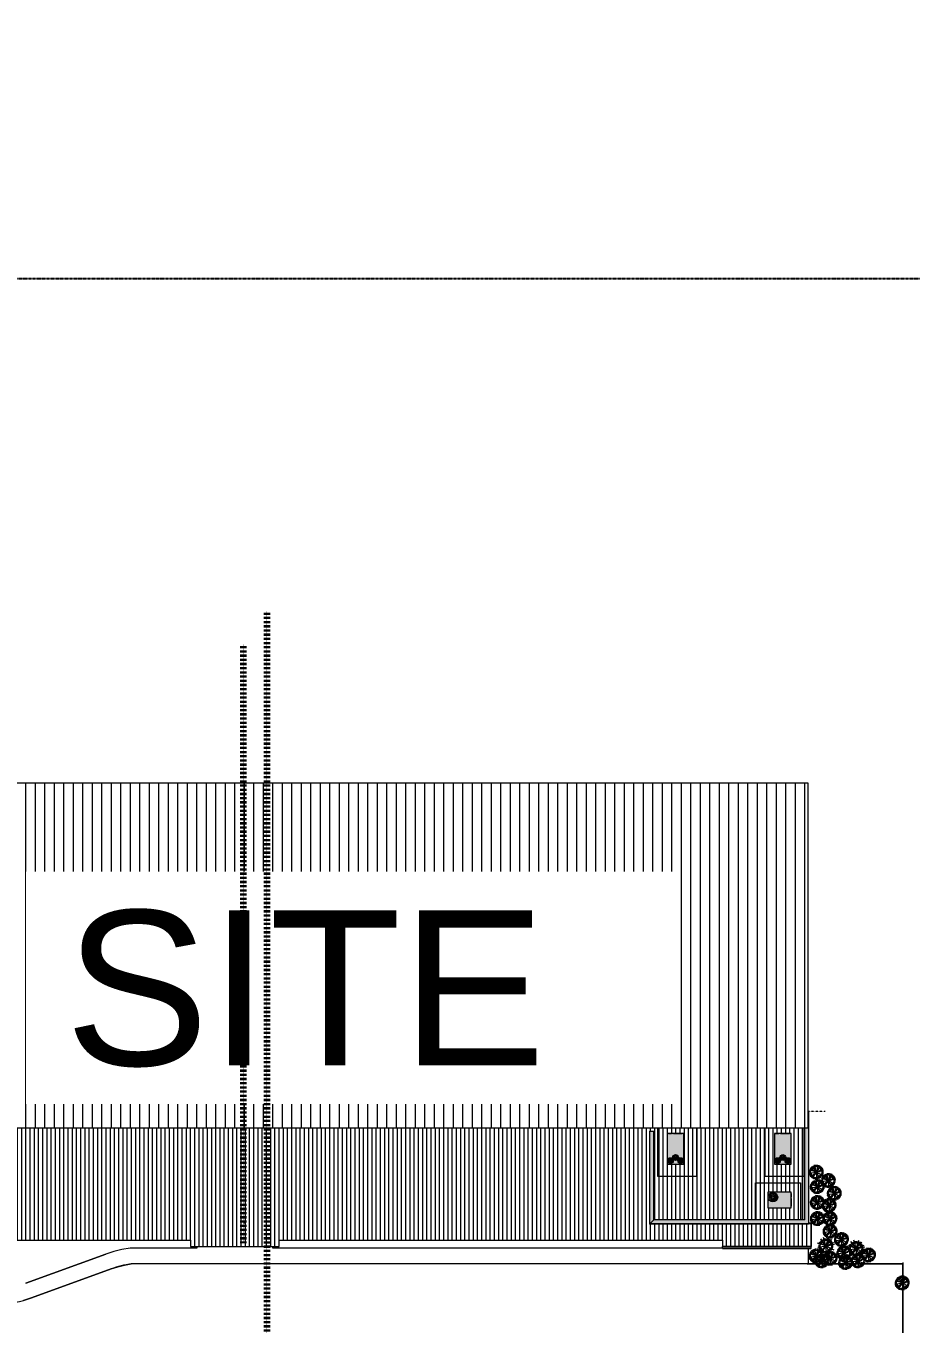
# Model space of a CAD drawing. Header units: inches. Extents: x -1442 to 61540, y -36095 to 93.
# Drawn here: x 23303 to 26675, y -23181 to -18236 of the extents above; entities that cross this region are included whole.
import ezdxf

# ---------------------------------------------------------------- set-up
doc = ezdxf.new("R2010")
doc.units = ezdxf.units.IN
doc.header["$MEASUREMENT"] = 0
doc.header["$XCLIPFRAME"] = 2
for name, pattern in [('Center 1_4_', [0.53125, 0.25, -0.09375, 0.09375, -0.09375]), ('Dash', [0.25, 0.125, -0.125]), ('Dash_3_', [0.25, 0.125, -0.125])]:
    doc.linetypes.add(name, pattern=pattern)
for name, color, linetype, lineweight in [('A-ANNO-MATC', 214, 'Dash', 140), ('A-DETL', 90, 'Continuous', 9), ('A-ROOF', 132, 'Continuous', 9), ('A-ROOF-OTLN', 132, 'Continuous', 9), ('A-ROOF-PATT', 132, 'Continuous', 9), ('A-WALL', 113, 'Continuous', 9), ('C-TOPO', 7, 'Continuous', 9), ('Conc', 7, 'Continuous', 9), ('EOP-PR', 4, 'Continuous', 9), ('G-ANNO-REFR', 1, 'Continuous', 9), ('G-ANNO-TEXT', 231, 'Continuous', 9), ('I-WALL', 2, 'Continuous', 9), ('L-PLNT', 71, 'Continuous', 9), ('M-EQPM', 50, 'Continuous', 9), ('PROP', 3, 'Center 1_4_', 25)]:
    doc.layers.add(name, color=color, linetype=linetype, lineweight=lineweight)
doc.styles.add('Arial', font='arial.ttf', dxfattribs={"height": 590.11976})
picture_1 = doc.add_image_def('image1.jpg', size_in_pixel=(1920, 1080))

# ---------------------------------------------------------------- blocks, each defined once
blk = doc.blocks.new('Struct_Xcel_Sports Complex_rvt-1-Site Locator Map')
at = {"layer": 'A-ANNO-MATC', "color": 163, "linetype": 'Dash_3_'}
blk.add_line((24130.9, -20592.3), (24130.9, -22872.3), dxfattribs=at)
blk = doc.blocks.new('Carrier_48TC_Standard_Efficiency_Gas_Heat_Electric_Cooling_Packaged_Rooftop_Unit_3_to_15_nominal_tons - 15 ton 48TC__16-873539-Site Locator Map')
at = {"layer": 'M-EQPM'}
blk.add_hatch(color=256, dxfattribs=at).paths.add_polyline_path([(-57.9, -31.7), (57.9, -31.7), (57.9, 31.7), (-57.9, 31.7), (-57.9, 8.4)], flags=0)
for p, q in [((-105.9, -79.7), (-105.9, 67.7)), ((-105.9, 67.7), (80.4, 67.7)), ((57.9, 31.7), (-57.9, 31.7)), ((-57.9, 31.7), (-57.9, -31.7)), ((57.9, -31.7), (57.9, 31.7)), ((58.1, 27.3), (57.9, 27.3)), ((57.9, 15.4), (58.1, 15.4)), ((58.1, 6.7), (57.9, 6.7)), ((58.1, 27.3), (58.1, 15.4)), ((58.1, 9.3), (58.1, 10.3)), ((58.1, 10.3), (58.1, 9.3)), ((58.1, 6.7), (58.1, -25.1)), ((-57.9, -31.7), (57.9, -31.7)), ((57.9, -25.1), (58.1, -25.1)), ((80.4, -79.7), (-105.9, -79.7))]:
    blk.add_line(p, q, dxfattribs=at)
for centre, radius in [((-44.9, 19.7), 11), ((-44.9, 19.7), 8.25), ((-44.9, 19.7), 5.5), ((-44.9, 19.7), 2.75), ((-32.9, 0), 11), ((-32.9, 0), 8.25), ((-32.9, 0), 5.5), ((-32.9, 0), 2.75), ((-44.9, -19.7), 11), ((-44.9, -19.7), 8.25), ((-44.9, -19.7), 5.5), ((-44.9, -19.7), 2.75)]:
    blk.add_circle(centre, radius, dxfattribs=at)
blk = doc.blocks.new('Carrier_48TC_Standard_Efficiency_Gas_Heat_Electric_Cooling_Packaged_Rooftop_Unit_3_to_15_nominal_tons - 12_5 ton 48TC__14-1350227-Site Locator Map')
at = {"layer": 'M-EQPM'}
blk.add_hatch(color=256, dxfattribs=at).paths.add_polyline_path([(-44.1, -29.8), (44.1, -29.8), (44.1, 29.7), (-44.1, 29.7), (-44.1, -11.6)], flags=0)
for p, q in [((-92.1, -75.1), (-92.1, 65.7)), ((-92.1, 65.7), (80.1, 65.7)), ((80.1, 65.7), (80.1, -75.1)), ((44.1, 29.7), (-44.1, 29.7)), ((-44.1, 29.7), (-44.1, -29.8)), ((44.1, -29.8), (44.1, 29.7)), ((44.2, 24.7), (44.1, 24.7)), ((44.1, 12.1), (44.2, 12.1)), ((44.2, 4.9), (44.1, 4.9)), ((44.2, 24.7), (44.2, 12.1)), ((44.2, 7.1), (44.2, 8.1)), ((44.2, 8.1), (44.2, 7.1)), ((44.2, 4.9), (44.2, -23.5)), ((-44.1, -29.8), (44.1, -29.8)), ((44.1, -23.5), (44.2, -23.5))]:
    blk.add_line(p, q, dxfattribs=at)
for radius in [18, 13.5, 9, 4.5]:
    blk.add_circle((-25.1, 10.7), radius, dxfattribs=at)
blk = doc.blocks.new('RPC Shrub - Thevetia 5_-6_-1519637-Site Locator Map')
at = {"layer": 'L-PLNT'}
for p, q in [((0, 0), (-33, 4.8)), ((0, 0), (-28.2, 8.7)), ((-27.9, 2.4), (-20.3, 1.7)), ((-27.4, 5.7), (-19.8, 4.1)), ((-26.5, 9.2), (-18.9, 6.4)), ((-24.9, 12.8), (-15.3, 7.8)), ((0, 0), (-23.8, 23.4)), ((-22.5, 16.6), (-13.5, 10.3)), ((0, 0), (-20.6, -26.2)), ((-19.6, 20), (-12.7, 13.1)), ((-16.3, 22.7), (-10.6, 14.5)), ((0, 0), (-14.3, 30.1)), ((0, 0), (-13.9, -30.3)), ((-13.3, 27.8), (-8.6, 18.1)), ((-12.1, 25.3), (-7.9, 16.4)), ((-8, 26.8), (-5.6, 18)), ((-2.9, 27.8), (-2, 19)), ((0, 0), (4.8, 33)), ((0, 0), (13.1, 28.4)), ((0, 0), (17.6, 28.3)), ((0, 0), (28.4, 17.5)), ((0, 0), (31.9, -9.8)), ((0, 0), (21, -25.9)), ((0, 0), (6.5, -32.7)), ((2.9, 27.8), (2, 19)), ((4.9, 1.6), (22, 7.4)), ((8, 26.8), (5.6, 18)), ((12.1, 25.3), (7.9, 16.4)), ((16.3, 22.7), (10.6, 14.5)), ((19.6, 20), (12.7, 13.1)), ((22.5, 16.6), (13.5, 10.3)), ((24.9, 12.8), (15.3, 7.8)), ((26.5, 9.2), (18.9, 6.4)), ((27.4, 5.7), (19.8, 4.1)), ((27.9, 2.4), (20.3, 1.7)), ((31.6, 10.7), (20.8, 7.1)), ((-29.1, -10.1), (0.5, -0.2)), ((-27.9, -2.4), (-20.3, -1.7)), ((-27.4, -5.7), (-19.8, -4.1)), ((-26.5, -9.2), (-18.9, -6.4)), ((-24.9, -12.8), (-15.3, -7.8)), ((-22.5, -16.6), (-13.5, -10.3)), ((-19.6, -20), (-12.7, -13.1)), ((-16.3, -22.7), (-10.6, -14.5)), ((-12.1, -25.3), (-7.9, -16.4)), ((-8, -26.8), (-5.6, -18)), ((-2.9, -27.8), (-2, -19)), ((2.9, -27.8), (2, -19)), ((8, -26.8), (5.6, -18)), ((12.1, -25.3), (7.9, -16.4)), ((16.3, -22.7), (10.6, -14.5)), ((19.6, -20), (12.7, -13.1)), ((22.5, -16.6), (13.5, -10.3)), ((24.9, -12.8), (15.3, -7.8)), ((26.5, -9.2), (18.9, -6.4)), ((27.4, -5.7), (19.8, -4.1)), ((27.9, -2.4), (20.3, -1.7))]:
    blk.add_line(p, q, dxfattribs=at)
for start, end in [(0, 180), (180, 0)]:
    blk.add_arc((0, 0), 2, start, end, dxfattribs=at)
blk = doc.blocks.new('RPC Shrub - Acacia  3_-6_-1519636-Site Locator Map')
at = {"layer": 'L-PLNT'}
for p, q in [((-27.9, 2.4), (-20.3, 1.7)), ((-27.4, 5.7), (-19.8, 4.1)), ((-26.5, 9.2), (-18.9, 6.4)), ((-24.9, 12.8), (-15.3, 7.8)), ((-22.5, 16.6), (-13.5, 10.3)), ((0, 0), (-21, 3)), ((-19.6, 20), (-12.7, 13.1)), ((0, 0), (-18, 5.5)), ((-16.3, 22.7), (-10.6, 14.5)), ((0, 0), (-15.1, 14.9)), ((0, 0), (-13.1, -16.7)), ((-12.1, 25.3), (-7.9, 16.4)), ((0, 0), (-9.1, 19.2)), ((0, 0), (-8.9, -19.3)), ((-8.5, 17.7), (-5.5, 11.5)), ((-8, 26.8), (-5.6, 18)), ((-2.9, 27.8), (-2, 19)), ((0, 0), (3, 21)), ((0, 0), (8.3, 18.1)), ((0, 0), (11.2, 18)), ((0, 0), (18, 11.2)), ((0, 0), (20.3, -6.2)), ((0, 0), (13.4, -16.5)), ((0, 0), (4.2, -20.8)), ((2.9, 27.8), (2, 19)), ((3.1, 1), (14, 4.7)), ((8, 26.8), (5.6, 18)), ((12.1, 25.3), (7.9, 16.4)), ((16.3, 22.7), (10.6, 14.5)), ((19.6, 20), (12.7, 13.1)), ((20.1, 6.8), (13.3, 4.5)), ((22.5, 16.6), (13.5, 10.3)), ((24.9, 12.8), (15.3, 7.8)), ((26.5, 9.2), (18.9, 6.4)), ((27.4, 5.7), (19.8, 4.1)), ((27.9, 2.4), (20.3, 1.7)), ((-27.9, -2.4), (-20.3, -1.7)), ((-27.4, -5.7), (-19.8, -4.1)), ((-26.5, -9.2), (-18.9, -6.4)), ((-24.9, -12.8), (-15.3, -7.8)), ((-22.5, -16.6), (-13.5, -10.3)), ((-19.6, -20), (-12.7, -13.1)), ((-18.5, -6.4), (0.3, -0.1)), ((-16.3, -22.7), (-10.6, -14.5)), ((-12.1, -25.3), (-7.9, -16.4)), ((-8, -26.8), (-5.6, -18)), ((-2.9, -27.8), (-2, -19)), ((2.9, -27.8), (2, -19)), ((8, -26.8), (5.6, -18)), ((12.1, -25.3), (7.9, -16.4)), ((16.3, -22.7), (10.6, -14.5)), ((19.6, -20), (12.7, -13.1)), ((22.5, -16.6), (13.5, -10.3)), ((24.9, -12.8), (15.3, -7.8)), ((26.5, -9.2), (18.9, -6.4)), ((27.4, -5.7), (19.8, -4.1)), ((27.9, -2.4), (20.3, -1.7))]:
    blk.add_line(p, q, dxfattribs=at)
for start, end in [(0, 180), (180, 0)]:
    blk.add_arc((0, 0), 2, start, end, dxfattribs=at)
blk = doc.blocks.new('RPC Shrub - Acacia  3_-6_-V6-Site Locator Map')
at = {"layer": 'L-PLNT'}
for p, q in [((-27.9, 2.4), (-20.3, 1.7)), ((-27.4, 5.7), (-19.8, 4.1)), ((-26.5, 9.2), (-18.9, 6.4)), ((-24.9, 12.8), (-15.3, 7.8)), ((-22.5, 16.6), (-13.5, 10.3)), ((0, 0), (-21, 3)), ((-19.6, 20), (-12.7, 13.1)), ((0, 0), (-18, 5.5)), ((-16.3, 22.7), (-10.6, 14.5)), ((0, 0), (-15.1, 14.9)), ((0, 0), (-13.1, -16.7)), ((-12.1, 25.3), (-7.9, 16.4)), ((0, 0), (-9.1, 19.2)), ((0, 0), (-8.9, -19.3)), ((-8.5, 17.7), (-5.5, 11.5)), ((-8, 26.8), (-5.6, 18)), ((-2.9, 27.8), (-2, 19)), ((0, 0), (3, 21)), ((0, 0), (8.3, 18.1)), ((0, 0), (11.2, 18)), ((0, 0), (18, 11.2)), ((0, 0), (20.3, -6.2)), ((0, 0), (13.4, -16.5)), ((0, 0), (4.2, -20.8)), ((2.9, 27.8), (2, 19)), ((3.1, 1), (14, 4.7)), ((8, 26.8), (5.6, 18)), ((12.1, 25.3), (7.9, 16.4)), ((16.3, 22.7), (10.6, 14.5)), ((19.6, 20), (12.7, 13.1)), ((20.1, 6.8), (13.3, 4.5)), ((22.5, 16.6), (13.5, 10.3)), ((24.9, 12.8), (15.3, 7.8)), ((26.5, 9.2), (18.9, 6.4)), ((27.4, 5.7), (19.8, 4.1)), ((27.9, 2.4), (20.3, 1.7)), ((-27.9, -2.4), (-20.3, -1.7)), ((-27.4, -5.7), (-19.8, -4.1)), ((-26.5, -9.2), (-18.9, -6.4)), ((-24.9, -12.8), (-15.3, -7.8)), ((-22.5, -16.6), (-13.5, -10.3)), ((-19.6, -20), (-12.7, -13.1)), ((-18.5, -6.4), (0.3, -0.1)), ((-16.3, -22.7), (-10.6, -14.5)), ((-12.1, -25.3), (-7.9, -16.4)), ((-8, -26.8), (-5.6, -18)), ((-2.9, -27.8), (-2, -19)), ((2.9, -27.8), (2, -19)), ((8, -26.8), (5.6, -18)), ((12.1, -25.3), (7.9, -16.4)), ((16.3, -22.7), (10.6, -14.5)), ((19.6, -20), (12.7, -13.1)), ((22.5, -16.6), (13.5, -10.3)), ((24.9, -12.8), (15.3, -7.8)), ((26.5, -9.2), (18.9, -6.4)), ((27.4, -5.7), (19.8, -4.1)), ((27.9, -2.4), (20.3, -1.7))]:
    blk.add_line(p, q, dxfattribs=at)
for start, end in [(0, 180), (180, 0)]:
    blk.add_arc((0, 0), 2, start, end, dxfattribs=at)

msp = doc.modelspace()

# ---------------------------------------------------------------- hatches: boundary and pattern name
at = {"layer": 'A-ROOF-OTLN', "lineweight": 5}
msp.add_hatch(color=256, dxfattribs=at).paths.add_polyline_path([(26294.4, -22892.6), (26294.4, -22885.7), (25956.9, -22887.4), (25959, -22892.6), (26288, -22892.6)], flags=0)
at = {"layer": 'A-ROOF-PATT'}
h = msp.add_hatch(dxfattribs=at)
h.set_pattern_fill('FP_3', color=256, style=0, pattern_type=2)
h.set_pattern_definition([(90, (-1.735, -38.532), (-36.188, 2e-15), [])])
h.paths.add_polyline_path([(22778.1, -22433.1), (26283.9, -22433.1), (26283.9, -21120.5), (22778.1, -21120.5), (22778.1, -22296)], flags=0)
h = msp.add_hatch(dxfattribs=at)
h.set_pattern_fill('FP_1', color=256, style=0, pattern_type=2)
h.set_pattern_definition([(90, (0.298, -40.069), (-16.082, 1e-15), [])])
h.paths.add_polyline_path([(26288, -22885.6), (26294.4, -22885.6), (26294.4, -22799.2), (25678.6, -22799.6), (25679.1, -22446.7), (25695.1, -22446.7), (25695.1, -22783.6), (26269.7, -22783.6), (26269.7, -22433.1), (22811.1, -22433.1), (22810.4, -22800.1), (22778.1, -22800.1), (22778.1, -22861.6), (23930.4, -22861.6), (23930.4, -22885.6), (24267.9, -22885.6), (24267.9, -22861.6), (25956.9, -22861.6), (25959, -22885.6), (26284.4, -22885.6)], flags=0)
h.paths.add_polyline_path([(26159.1, -22738.3), (26130.3, -22738.3), (26130.3, -22678.8), (26218.4, -22678.8), (26218.4, -22738.3), (26159.5, -22738.3)], flags=0)
h.paths.add_polyline_path([(26195.9, -22571.4), (26155, -22571.4), (26155, -22455.6), (26218.4, -22455.6), (26218.4, -22571.4), (26200.6, -22571.4)], flags=0)
h.paths.add_polyline_path([(25792, -22571.4), (25746.4, -22571.4), (25746.4, -22455.6), (25809.8, -22455.6), (25809.8, -22571.4), (25795.2, -22571.4)], flags=0)
at = {"layer": 'A-WALL', "lineweight": 5}
for points in [[(25679.1, -22799.6), (25694.6, -22784.1), (25694.6, -22446.7), (25679.1, -22446.7), (25679.1, -22784.1)], [(26284.4, -22798.3), (26285.7, -22798.3), (26283.9, -22433.1), (26270.2, -22433.1), (26270.2, -22784.1)], [(26285.7, -22798.3), (26286.2, -22798.3), (26285.7, -22720.2)], [(26178.3, -22799.6), (26284.4, -22798.3), (26270.2, -22784.1), (25694.6, -22784.1), (25679.1, -22799.6), (26068.6, -22799.6)], [(25694.6, -22784.1), (25695.1, -22783.6), (25694.6, -22783.6)], [(25678.6, -22800.1), (25679.1, -22799.6), (25678.6, -22799.6)]]:
    msp.add_hatch(color=256, dxfattribs=at).paths.add_polyline_path(points, flags=0)

# ---------------------------------------------------------------- linework, layer by layer
at = {"layer": 'A-DETL', "linetype": 'Dash'}
for p, q in [((26283.9, -22369.6), (26348.5, -22369.6)), ((26288, -22795.3), (26348.5, -22795.3))]:
    msp.add_line(p, q, dxfattribs=at)
at = {"layer": 'A-ROOF'}
for p, q in [((26283.9, -21120.5), (22778.1, -21120.5)), ((26283.9, -22433.1), (26283.9, -21120.5)), ((22778.1, -22433.1), (26283.9, -22433.1)), ((26294.4, -22799.2), (26284.4, -22799.2)), ((26294.4, -22799.2), (26294.4, -22885.6)), ((22778.1, -22861.6), (23930.4, -22861.6)), ((23930.4, -22861.6), (23930.4, -22885.6)), ((23930.4, -22885.6), (24267.9, -22885.6)), ((24267.9, -22885.6), (24267.9, -22861.6)), ((24267.9, -22861.6), (25956.9, -22861.6)), ((25956.9, -22861.6), (25956.9, -22885.6)), ((25956.9, -22885.6), (26294.4, -22885.6))]:
    msp.add_line(p, q, dxfattribs=at)
at = {"layer": 'A-ROOF-OTLN'}
for p, q in [((25956.9, -22893.2), (25956.9, -22885.6)), ((26294.4, -22885.7), (25956.9, -22885.7)), ((26294.4, -22892.6), (25956.9, -22892.6)), ((25956.9, -22893.2), (26294.4, -22893.2)), ((26294.4, -22893.2), (26294.4, -22885.6))]:
    msp.add_line(p, q, dxfattribs=at)
at = {"layer": 'A-WALL'}
for p, q in [((26285.7, -22372.9), (26286.2, -22372.9)), ((26285.7, -22798.3), (26285.7, -22372.9)), ((26286.2, -22798.3), (26286.2, -22372.9)), ((25678.6, -22446.7), (25695.1, -22446.7)), ((25678.6, -22446.7), (25678.6, -22800.1)), ((25679.1, -22446.7), (25679.1, -22799.6)), ((25694.6, -22446.7), (25694.6, -22784.1)), ((25695.1, -22446.7), (25695.1, -22783.6)), ((26269.7, -22784.1), (26269.7, -22433.1)), ((26270.2, -22784.1), (26270.2, -22433.1)), ((25678.6, -22800.1), (25695.1, -22783.6)), ((26270.2, -22784.1), (25694.6, -22784.1)), ((26270.2, -22783.6), (25695.1, -22783.6)), ((26284.4, -22800.1), (25678.6, -22800.1)), ((26284.4, -22799.6), (25679.1, -22799.6)), ((26284.4, -22799.6), (26284.4, -22800.1)), ((26286.2, -22798.3), (26285.7, -22798.3))]:
    msp.add_line(p, q, dxfattribs=at)
at = {"layer": 'C-TOPO'}
for p, q in [((23700.1, -22892.1), (23668.7, -22897.1)), ((23954.3, -22892.1), (23700.1, -22892.1)), ((23954.3, -22885.6), (23954.3, -22892.1)), ((24244, -22892.1), (24244, -22885.6)), ((25956.9, -22892.1), (24244, -22892.1)), ((26284.9, -22952.1), (26284.9, -22892.1)), ((23607.3, -22914.3), (23303.2, -23025)), ((23637.7, -22904.6), (23607.3, -22914.3)), ((23668.7, -22897.1), (23637.7, -22904.6)), ((23627.8, -22970.7), (23323.7, -23081.4)), ((23323.7, -23081.4), (23627.8, -22970.7)), ((23627.8, -22970.7), (23652.7, -22962.6)), ((23627.8, -22970.7), (23652.7, -22962.6)), ((23678.1, -22956.4), (23652.7, -22962.6)), ((23652.7, -22962.6), (23678.1, -22956.4)), ((23703.9, -22952.1), (23678.1, -22956.4)), ((23678.1, -22956.4), (23703.9, -22952.1)), ((26644.5, -22952.1), (23703.9, -22952.1)), ((26284.9, -22952.1), (23703.9, -22952.1)), ((26644.5, -24380.1), (26644.5, -22952.1)), ((23323.7, -23081.4), (23293.8, -23090.8)), ((23293.8, -23090.8), (23323.7, -23081.4))]:
    msp.add_line(p, q, dxfattribs=at)
at = {"layer": 'Conc'}
for p, q in [((23303.2, -23025), (23607.3, -22914.3)), ((23323.7, -23081.4), (23627.8, -22970.7)), ((26158.9, -22952.1), (23703.9, -22952.1))]:
    msp.add_line(p, q, dxfattribs=at)
msp.add_arc((23200.6, -22743.1), 360, 270, 290, dxfattribs=at)
at = {"layer": 'EOP-PR'}
for p, q in [((26278.9, -22952.1), (26158.9, -22952.1)), ((26278.9, -22952.1), (26644.5, -22952.1)), ((26644.5, -22946.1), (26644.5, -24380.1))]:
    msp.add_line(p, q, dxfattribs=at)
msp.add_arc((23751, -23309), 360, 97.5129, 110, dxfattribs=at)
at = {"layer": 'I-WALL'}
for p, q in [((24133, -22795.4), (24133, -22795.3)), ((24137.7, -22795.3), (24133, -22795.3)), ((24133, -22795.4), (24137.7, -22795.4)), ((24137.7, -22795.3), (24137.7, -22795.4))]:
    msp.add_line(p, q, dxfattribs=at)
at = {"layer": 'PROP'}
msp.add_line((20984.2, -19198.2), (27007.5, -19198.2), dxfattribs=at)

# ---------------------------------------------------------------- block references
at = {"layer": 'L-PLNT', "rotation": 350.0000000000003}
for name, p in [('RPC Shrub - Acacia  3_-6_-V6-Site Locator Map', (26314.2, -22601.9)), ('RPC Shrub - Acacia  3_-6_-1519636-Site Locator Map', (26318.2, -22657.5)), ('RPC Shrub - Acacia  3_-6_-1519636-Site Locator Map', (26360, -22634)), ('RPC Shrub - Acacia  3_-6_-1519636-Site Locator Map', (26318.2, -22717.5)), ('RPC Shrub - Acacia  3_-6_-1519636-Site Locator Map', (26362.8, -22728.7)), ('RPC Shrub - Acacia  3_-6_-1519636-Site Locator Map', (26382.8, -22682.9)), ('RPC Shrub - Acacia  3_-6_-1519636-Site Locator Map', (26318.5, -22779.2)), ('RPC Shrub - Acacia  3_-6_-1519636-Site Locator Map', (26366.5, -22779.2)), ('RPC Shrub - Acacia  3_-6_-1519636-Site Locator Map', (26366.8, -22827.5)), ('RPC Shrub - Thevetia 5_-6_-1519637-Site Locator Map', (26351, -22883.1)), ('RPC Shrub - Acacia  3_-6_-1519636-Site Locator Map', (26410.1, -22859.1)), ('RPC Shrub - Acacia  3_-6_-1519636-Site Locator Map', (26313.8, -22921.3)), ('RPC Shrub - Acacia  3_-6_-1519636-Site Locator Map', (26419.5, -22909.5)), ('RPC Shrub - Thevetia 5_-6_-1519637-Site Locator Map', (26465.8, -22893.2)), ('RPC Shrub - Acacia  3_-6_-1519636-Site Locator Map', (26513.1, -22918)), ('RPC Shrub - Acacia  3_-6_-1519636-Site Locator Map', (26335.7, -22939.9)), ('RPC Shrub - Acacia  3_-6_-1519636-Site Locator Map', (26366.8, -22930.6)), ('RPC Shrub - Acacia  3_-6_-1519636-Site Locator Map', (26426.1, -22946.6)), ('RPC Shrub - Acacia  3_-6_-1519636-Site Locator Map', (26473.7, -22939.9)), ('RPC Shrub - Acacia  3_-6_-1519636-Site Locator Map', (26641.6, -23024.3))]:
    msp.add_blockref(name, p, dxfattribs=at)
at = {"layer": 'M-EQPM'}
for p, rotation in [((25778.1, -22513.5), 89.99999999999962), ((26186.7, -22513.5), 89.99999999999999)]:
    msp.add_blockref('Carrier_48TC_Standard_Efficiency_Gas_Heat_Electric_Cooling_Packaged_Rooftop_Unit_3_to_15_nominal_tons - 15 ton 48TC__16-873539-Site Locator Map', p, dxfattribs=dict(at, rotation=rotation))
msp.add_blockref('Carrier_48TC_Standard_Efficiency_Gas_Heat_Electric_Cooling_Packaged_Rooftop_Unit_3_to_15_nominal_tons - 12_5 ton 48TC__14-1350227-Site Locator Map', (26174.3, -22708.6), dxfattribs=at)

# ---------------------------------------------------------------- pictures from other files: only their frames are drawn
at = {"layer": 'G-ANNO-REFR'}
image = msp.add_image(picture_1, insert=(-1646.7, -39288.8), size_in_units=(58514.3, 32914.3), dxfattribs=at)
image.set_boundary_path([(6.221, 974.7155), (6.221, 84.0795), (1848.55, 84.0795), (1848.55, 974.7155), (6.221, 974.7155)])
image.dxf.flags = 15

# ---------------------------------------------------------------- next in the draw order: texts
at = {"layer": 'G-ANNO-TEXT', "color": 153, "insert": (23450.9, -21605.4), "char_height": 590.12, "width": 2181.6, "attachment_point": 1, "line_spacing_factor": 0.938532, "style": 'Arial', "bg_fill": 3, "box_fill_scale": 1.25, "bg_fill_color": 0, "bg_fill_transparency": 0}
msp.add_mtext('SITE', dxfattribs=at)

# ---------------------------------------------------------------- next in the draw order: linework, layer by layer
at = {"layer": 'A-ANNO-MATC'}
msp.add_line((24220.4, -20466.8), (24220.4, -23559.5), dxfattribs=at)

# ---------------------------------------------------------------- next in the draw order: block references
at = {"lineweight": 5}
msp.add_blockref('Struct_Xcel_Sports Complex_rvt-1-Site Locator Map', (0, 0), dxfattribs=at)

doc.saveas('drawing.dxf')
